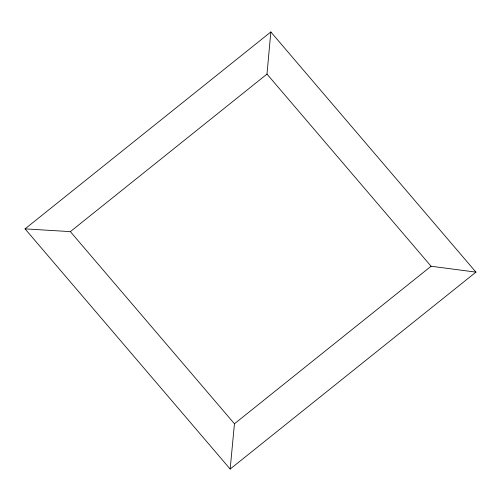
<?xml version="1.0" encoding="UTF-8"?>
<svg xmlns="http://www.w3.org/2000/svg" width="501" height="501" viewBox="0 0 501 501"><rect width="100%" height="100%" fill="white"/><g stroke="black" fill="none" stroke-linecap="round" stroke-linejoin="round"><path stroke-width="0.75" d="M475.95 272.131L431.079 266.238L266.989 74.092L270.841 31.951L25.05 228.869L230.159 469.049L475.95 272.131L270.841 31.951M230.159 469.049L234.449 423.777L431.079 266.238M25.05 228.869L70.359 231.631L266.989 74.092M70.359 231.631L234.449 423.777"/></g></svg>
